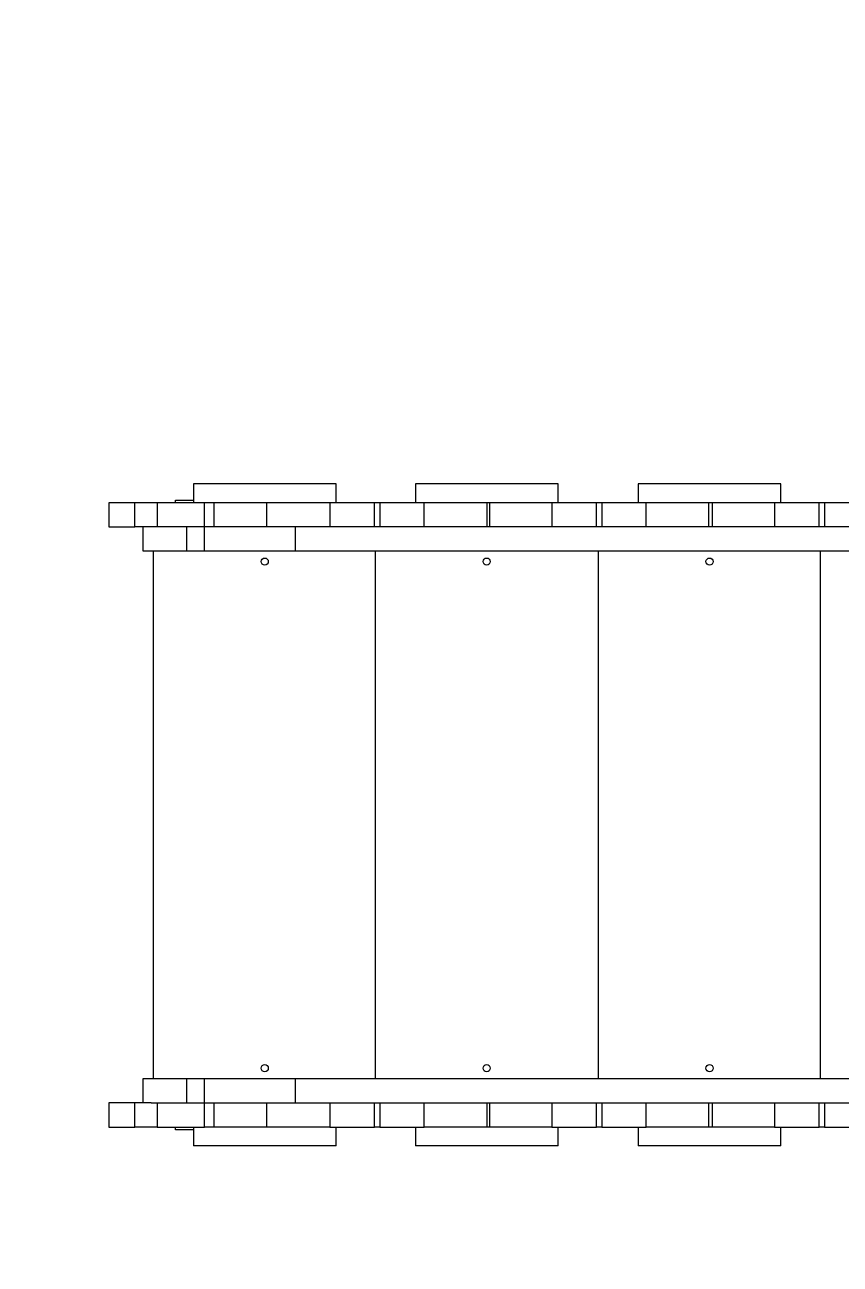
# Model space of a CAD drawing. Header units: millimetres. Extents: x -6332 to 8932, y -6739 to 7096.
# Drawn here: x -3440 to -2526, y 2846 to 4236 of the extents above; entities that cross this region are included whole.
import ezdxf

# ---------------------------------------------------------------- set-up
doc = ezdxf.new("R2010")
doc.units = ezdxf.units.MM
for name, color, linetype in [('DIKOM_ОБЪЕКТ', 7, 'Continuous'), ('DIKOM_РАЗМЕР_ЗОНА', 7, 'Continuous'), ('DIKOM_РАЗМЕР_ОБЪЕКТА', 7, 'Continuous')]:
    doc.layers.add(name, color=color, linetype=linetype)
doc.styles.add('style1', font='arial.ttf', dxfattribs={"width": 0.8})
doc.dimstyles.new('1-50', dxfattribs={"dimtxt": 300, "dimasz": 200, "dimexe": 100, "dimexo": 0, "dimgap": 100, "dimtad": 1, "dimtxsty": 'style1', "dimcen": 200, "dimclrd": 7, "dimclre": 7, "dimclrt": 7, "dimadec": 1, "dimazin": 2, "dimtfac": 1, "dimtmove": 0, "dimatfit": 2, "dimfxl": 0, "dimlwd": 25, "dimlwe": 18, "dimarcsym": 0})

# ---------------------------------------------------------------- blocks, each defined once
blk = doc.blocks.new('*D9')
at = {"layer": 'Defpoints', "color": 0, "transparency": 16777216}
for p in [(777.2, 5594), (-4228.7, -3389.8), (7301.7, -3389.8)]:
    blk.add_point(p, dxfattribs=at)
at = {"layer": 'DIKOM_РАЗМЕР_ОБЪЕКТА', "color": 7, "lineweight": 18, "transparency": 16777216}
for p, q in [((777.2, 5594), (7401.7, 5594)), ((-4228.7, -3389.8), (7401.7, -3389.8))]:
    blk.add_line(p, q, dxfattribs=at)
at = {"layer": 'DIKOM_РАЗМЕР_ОБЪЕКТА', "color": 7, "lineweight": 25, "transparency": 16777216}
blk.add_line((7301.7, 5394), (7301.7, -3189.8), dxfattribs=at)
at = {"layer": 'DIKOM_РАЗМЕР_ОБЪЕКТА', "color": 7, "transparency": 16777216}
for points in [[(7268.4, 5394), (7335.1, 5394), (7301.7, 5594)], [(7268.4, -3189.8), (7335.1, -3189.8), (7301.7, -3389.8)]]:
    blk.add_solid(points, dxfattribs=at)
at = {"layer": 'DIKOM_РАЗМЕР_ОБЪЕКТА', "color": 7, "transparency": 16777216, "insert": (7048.6, 1153.7), "char_height": 300, "attachment_point": 5, "rotation": 90, "style": 'style1'}
blk.add_mtext('9000', dxfattribs=at)
blk = doc.blocks.new('*D10')
at = {"layer": 'Defpoints', "color": 0, "transparency": 16777216}
for p in [(4034.8, 3636.6), (-4490.8, -1960.5), (4034.8, -5533.4)]:
    blk.add_point(p, dxfattribs=at)
at = {"layer": 'DIKOM_РАЗМЕР_ОБЪЕКТА', "color": 7, "lineweight": 18, "transparency": 16777216}
for p, q in [((4034.8, 3636.6), (4034.8, -5633.4)), ((-4490.8, -1960.5), (-4490.8, -5633.4))]:
    blk.add_line(p, q, dxfattribs=at)
at = {"layer": 'DIKOM_РАЗМЕР_ОБЪЕКТА', "color": 7, "lineweight": 25, "transparency": 16777216}
blk.add_line((-4290.8, -5533.4), (3834.8, -5533.4), dxfattribs=at)
at = {"layer": 'DIKOM_РАЗМЕР_ОБЪЕКТА', "color": 7, "transparency": 16777216}
for points in [[(-4290.8, -5500.1), (-4290.8, -5566.7), (-4490.8, -5533.4)], [(3834.8, -5500.1), (3834.8, -5566.7), (4034.8, -5533.4)]]:
    blk.add_solid(points, dxfattribs=at)
at = {"layer": 'DIKOM_РАЗМЕР_ОБЪЕКТА', "color": 7, "transparency": 16777216, "insert": (308, -5280.2), "char_height": 300, "attachment_point": 5, "style": 'style1'}
blk.add_mtext('8500', dxfattribs=at)
blk = doc.blocks.new('*D11')
at = {"layer": 'Defpoints', "color": 0, "transparency": 16777216}
for p in [(1114.3, 7096.4), (-4349.6, -4627.3), (8831.8, -4627.3)]:
    blk.add_point(p, dxfattribs=at)
at = {"layer": 'DIKOM_РАЗМЕР_ЗОНА', "color": 7, "lineweight": 18, "transparency": 16777216}
for p, q in [((1114.3, 7096.4), (8931.8, 7096.4)), ((-4349.6, -4627.3), (8931.8, -4627.3))]:
    blk.add_line(p, q, dxfattribs=at)
at = {"layer": 'DIKOM_РАЗМЕР_ЗОНА', "color": 7, "lineweight": 25, "transparency": 16777216}
blk.add_line((8831.8, 6896.4), (8831.8, -4427.3), dxfattribs=at)
at = {"layer": 'DIKOM_РАЗМЕР_ЗОНА', "color": 7, "transparency": 16777216}
for points in [[(8798.4, 6896.4), (8865.1, 6896.4), (8831.8, 7096.4)], [(8798.4, -4427.3), (8865.1, -4427.3), (8831.8, -4627.3)]]:
    blk.add_solid(points, dxfattribs=at)
at = {"layer": 'DIKOM_РАЗМЕР_ЗОНА', "color": 7, "transparency": 16777216, "insert": (8578.6, 1308.2), "char_height": 300, "attachment_point": 5, "rotation": 90, "style": 'style1'}
blk.add_mtext('11750', dxfattribs=at)
blk = doc.blocks.new('*D12')
at = {"layer": 'Defpoints', "color": 0, "transparency": 16777216}
for p in [(6134.4, 3354.9), (-6332, -2644.9), (6134.4, -6639)]:
    blk.add_point(p, dxfattribs=at)
at = {"layer": 'DIKOM_РАЗМЕР_ЗОНА', "color": 7, "lineweight": 18, "transparency": 16777216}
for p, q in [((6134.4, 3354.9), (6134.4, -6739)), ((-6332, -2644.9), (-6332, -6739))]:
    blk.add_line(p, q, dxfattribs=at)
at = {"layer": 'DIKOM_РАЗМЕР_ЗОНА', "color": 7, "lineweight": 25, "transparency": 16777216}
blk.add_line((-6132, -6639), (5934.4, -6639), dxfattribs=at)
at = {"layer": 'DIKOM_РАЗМЕР_ЗОНА', "color": 7, "transparency": 16777216}
for points in [[(-6132, -6605.7), (-6132, -6672.3), (-6332, -6639)], [(5934.4, -6605.7), (5934.4, -6672.3), (6134.4, -6639)]]:
    blk.add_solid(points, dxfattribs=at)
at = {"layer": 'DIKOM_РАЗМЕР_ЗОНА', "color": 7, "transparency": 16777216, "insert": (-98.8, -6385.8), "char_height": 300, "attachment_point": 5, "style": 'style1'}
blk.add_mtext('12500', dxfattribs=at)

msp = doc.modelspace()

# ---------------------------------------------------------------- linework, layer by layer
at = {"layer": 'DIKOM_ОБЪЕКТ', "color": 7, "linetype": 'Continuous', "lineweight": 15}
for p, q in [((-3251.158, 3721.087), (-3251.158, 3700.087)), ((-3091.158, 3721.087), (-3251.158, 3721.087)), ((-3091.158, 3700.087), (-3091.158, 3721.087)), ((-3002.158, 3721.087), (-3002.158, 3700.087)), ((-2990.551, 3721.087), (-3002.158, 3721.087)), ((-2842.158, 3721.087), (-2990.551, 3721.087)), ((-2842.158, 3700.087), (-2842.158, 3721.087)), ((-2752.158, 3721.087), (-2752.158, 3700.087)), ((-2592.158, 3721.087), (-2752.158, 3721.087)), ((-2592.158, 3700.087), (-2592.158, 3721.087)), ((-3346.158, 3700.087), (-3346.158, 3673.087)), ((-3317.03, 3700.087), (-3346.158, 3700.087)), ((-3317.03, 3673.087), (-3317.03, 3700.087)), ((-3291.842, 3700.087), (-3317.03, 3700.087)), ((-3291.842, 3700.087), (-3291.842, 3673.087)), ((-3238.908, 3700.087), (-3291.842, 3700.087)), ((-3271.158, 3703.087), (-3251.158, 3703.087)), ((-3271.158, 3700.087), (-3271.158, 3703.087)), ((-3238.908, 3673.087), (-3238.908, 3700.087)), ((-3228.12, 3700.087), (-3238.908, 3700.087)), ((-3228.12, 3700.087), (-3228.12, 3673.087)), ((-3169.208, 3700.087), (-3228.12, 3700.087)), ((-3169.208, 3700.087), (-3169.208, 3673.087)), ((-3098.158, 3700.087), (-3169.208, 3700.087)), ((-3098.158, 3700.087), (-3098.158, 3673.087)), ((-3048.158, 3700.087), (-3098.158, 3700.087)), ((-3048.158, 3673.087), (-3048.158, 3700.087)), ((-3042.158, 3700.087), (-3048.158, 3700.087)), ((-3042.158, 3700.087), (-3042.158, 3673.087)), ((-2992.158, 3700.087), (-3042.158, 3700.087)), ((-2992.158, 3673.087), (-2992.158, 3700.087)), ((-2922.158, 3700.087), (-2992.158, 3700.087)), ((-2922.158, 3700.087), (-2922.158, 3673.087)), ((-2919.158, 3700.087), (-2922.158, 3700.087)), ((-2919.158, 3700.087), (-2919.158, 3673.087)), ((-2849.158, 3700.087), (-2919.158, 3700.087)), ((-2849.158, 3700.087), (-2849.158, 3673.087)), ((-2799.158, 3700.087), (-2849.158, 3700.087)), ((-2799.158, 3673.087), (-2799.158, 3700.087)), ((-2793.158, 3700.087), (-2799.158, 3700.087)), ((-2793.158, 3700.087), (-2793.158, 3673.087)), ((-2743.158, 3700.087), (-2793.158, 3700.087)), ((-2743.158, 3673.087), (-2743.158, 3700.087)), ((-2673.158, 3700.087), (-2743.158, 3700.087)), ((-2673.158, 3700.087), (-2673.158, 3673.087)), ((-2669.158, 3700.087), (-2673.158, 3700.087)), ((-2669.158, 3700.087), (-2669.158, 3673.087)), ((-2599.158, 3700.087), (-2669.158, 3700.087)), ((-2599.158, 3700.087), (-2599.158, 3673.087)), ((-2549.158, 3700.087), (-2599.158, 3700.087)), ((-2549.158, 3673.087), (-2549.158, 3700.087)), ((-2543.158, 3700.087), (-2549.158, 3700.087)), ((-2543.158, 3700.087), (-2543.158, 3673.087)), ((-2493.158, 3700.087), (-2543.158, 3700.087)), ((-3346.158, 3673.087), (-3317.03, 3673.087)), ((-3298.512, 3673.087), (-3317.03, 3673.087)), ((-3308.051, 3673.087), (-3308.051, 3646.087)), ((-3307.404, 3646.087), (-3307.404, 3673.087)), ((-3258.746, 3673.087), (-3298.512, 3673.087)), ((-3258.746, 3646.087), (-3258.746, 3673.087)), ((-3238.618, 3673.087), (-3258.746, 3673.087)), ((-3238.618, 3646.087), (-3238.618, 3673.087)), ((-3136.748, 3673.087), (-3238.618, 3673.087)), ((-3136.748, 3646.087), (-3136.748, 3673.087)), ((-2438.703, 3673.087), (-3136.748, 3673.087)), ((-3308.051, 3646.087), (-3307.404, 3646.087)), ((-3307.404, 3646.087), (-3258.746, 3646.087)), ((-3296.158, 3646.087), (-3296.158, 3054.087)), ((-3258.746, 3646.087), (-3238.618, 3646.087)), ((-3238.618, 3646.087), (-3136.748, 3646.087)), ((-3136.748, 3646.087), (-2438.703, 3646.087)), ((-3047.158, 3646.087), (-3047.158, 3054.087)), ((-2797.158, 3646.087), (-2797.158, 3054.087)), ((-2548.158, 3646.087), (-2548.158, 3054.087)), ((-3308.051, 3054.087), (-3308.051, 3027.087)), ((-3307.404, 3054.087), (-3308.051, 3054.087)), ((-3307.404, 3027.087), (-3307.404, 3054.087)), ((-3258.746, 3054.087), (-3307.404, 3054.087)), ((-3258.746, 3027.087), (-3258.746, 3054.087)), ((-3238.618, 3054.087), (-3258.746, 3054.087)), ((-3238.618, 3027.087), (-3238.618, 3054.087)), ((-3136.748, 3054.087), (-3238.618, 3054.087)), ((-3136.748, 3027.087), (-3136.748, 3054.087)), ((-2438.703, 3054.087), (-3136.748, 3054.087)), ((-3346.158, 3027.087), (-3346.158, 3000.087)), ((-3317.03, 3027.087), (-3346.158, 3027.087)), ((-3317.03, 3000.087), (-3317.03, 3027.087)), ((-3298.512, 3027.087), (-3317.03, 3027.087)), ((-3298.512, 3027.087), (-3258.746, 3027.087)), ((-3291.842, 3027.087), (-3291.842, 3000.087)), ((-3258.746, 3027.087), (-3238.618, 3027.087)), ((-3238.908, 3000.087), (-3238.908, 3027.087)), ((-3238.618, 3027.087), (-3136.748, 3027.087)), ((-3228.12, 3027.087), (-3228.12, 3000.087)), ((-3169.208, 3027.087), (-3169.208, 3000.087)), ((-3136.748, 3027.087), (-2438.703, 3027.087)), ((-3098.158, 3027.087), (-3098.158, 3000.087)), ((-3048.158, 3000.087), (-3048.158, 3027.087)), ((-3042.158, 3027.087), (-3042.158, 3000.087)), ((-2992.158, 3000.087), (-2992.158, 3027.087)), ((-2922.158, 3027.087), (-2922.158, 3000.087)), ((-2919.158, 3027.087), (-2919.158, 3000.087)), ((-2849.158, 3027.087), (-2849.158, 3000.087)), ((-2799.158, 3000.087), (-2799.158, 3027.087)), ((-2793.158, 3027.087), (-2793.158, 3000.087)), ((-2743.158, 3000.087), (-2743.158, 3027.087)), ((-2673.158, 3027.087), (-2673.158, 3000.087)), ((-2669.158, 3027.087), (-2669.158, 3000.087)), ((-2599.158, 3027.087), (-2599.158, 3000.087)), ((-2549.158, 3000.087), (-2549.158, 3027.087)), ((-2543.158, 3027.087), (-2543.158, 3000.087)), ((-3346.158, 3000.087), (-3317.03, 3000.087)), ((-3291.842, 3000.087), (-3317.03, 3000.087)), ((-3291.842, 3000.087), (-3238.908, 3000.087)), ((-3271.158, 2997.087), (-3271.158, 3000.087)), ((-3251.158, 2997.087), (-3271.158, 2997.087)), ((-3251.158, 3000.087), (-3251.158, 2979.087)), ((-3228.12, 3000.087), (-3238.908, 3000.087)), ((-3169.208, 3000.087), (-3228.12, 3000.087)), ((-3098.158, 3000.087), (-3169.208, 3000.087)), ((-3098.158, 3000.087), (-3048.158, 3000.087)), ((-3091.158, 2979.087), (-3091.158, 3000.087)), ((-3042.158, 3000.087), (-3048.158, 3000.087)), ((-3042.158, 3000.087), (-2992.158, 3000.087)), ((-3002.158, 3000.087), (-3002.158, 2979.087)), ((-2922.158, 3000.087), (-2992.158, 3000.087)), ((-2919.158, 3000.087), (-2922.158, 3000.087)), ((-2849.158, 3000.087), (-2919.158, 3000.087)), ((-2849.158, 3000.087), (-2799.158, 3000.087)), ((-2842.158, 2979.087), (-2842.158, 3000.087)), ((-2793.158, 3000.087), (-2799.158, 3000.087)), ((-2793.158, 3000.087), (-2743.158, 3000.087)), ((-2752.158, 3000.087), (-2752.158, 2979.087)), ((-2673.158, 3000.087), (-2743.158, 3000.087)), ((-2669.158, 3000.087), (-2673.158, 3000.087)), ((-2599.158, 3000.087), (-2669.158, 3000.087)), ((-2599.158, 3000.087), (-2549.158, 3000.087)), ((-2592.158, 2979.087), (-2592.158, 3000.087)), ((-2543.158, 3000.087), (-2549.158, 3000.087)), ((-2543.158, 3000.087), (-2493.158, 3000.087)), ((-3091.158, 2979.087), (-3251.158, 2979.087)), ((-2842.158, 2979.087), (-3002.158, 2979.087)), ((-2592.158, 2979.087), (-2752.158, 2979.087))]:
    msp.add_line(p, q, dxfattribs=at)
for centre in [(-3171.158, 3634.087), (-2922.158, 3634.087), (-2672.158, 3634.087), (-3171.158, 3066.087), (-2922.158, 3066.087), (-2672.158, 3066.087)]:
    msp.add_circle(centre, 4, dxfattribs=at)

# ---------------------------------------------------------------- dimensions: what is measured, and where the dimension line sits
at = {"layer": 'DIKOM_РАЗМЕР_ЗОНА'}
dim = msp.add_linear_dim(base=(8831.757, -4627.344), p1=(1114.346, 7096.351), p2=(-4349.589, -4627.344), angle=90, text='11750', dimstyle='1-50', dxfattribs=at)
dim.commit()
dim.dimension.update_dxf_attribs({"geometry": '*D11', "text_midpoint": (8831.757, 1308.196), "dimtype": 160})
dim = msp.add_linear_dim(base=(6134.379, -6639), p1=(-6332, -2644.933), p2=(6134.379, 3354.853), text='12500', dimstyle='1-50', dxfattribs=at)
dim.commit()
dim.dimension.update_dxf_attribs({"geometry": '*D12', "text_midpoint": (-98.81, -6639), "dimtype": 160})
at = {"layer": 'DIKOM_РАЗМЕР_ОБЪЕКТА'}
dim = msp.add_linear_dim(base=(7301.722, -3389.779), p1=(777.17, 5593.968), p2=(-4228.728, -3389.779), angle=90, text='9000', dimstyle='1-50', dxfattribs=at)
dim.commit()
dim.dimension.update_dxf_attribs({"geometry": '*D9', "text_midpoint": (7301.722, 1153.714), "dimtype": 160})
dim = msp.add_linear_dim(base=(4034.777, -5533.386), p1=(-4490.848, -1960.464), p2=(4034.777, 3636.587), text='8500', dimstyle='1-50', dxfattribs=at)
dim.commit()
dim.dimension.update_dxf_attribs({"geometry": '*D10', "text_midpoint": (308.034, -5533.386), "dimtype": 160})

doc.saveas('drawing.dxf')
